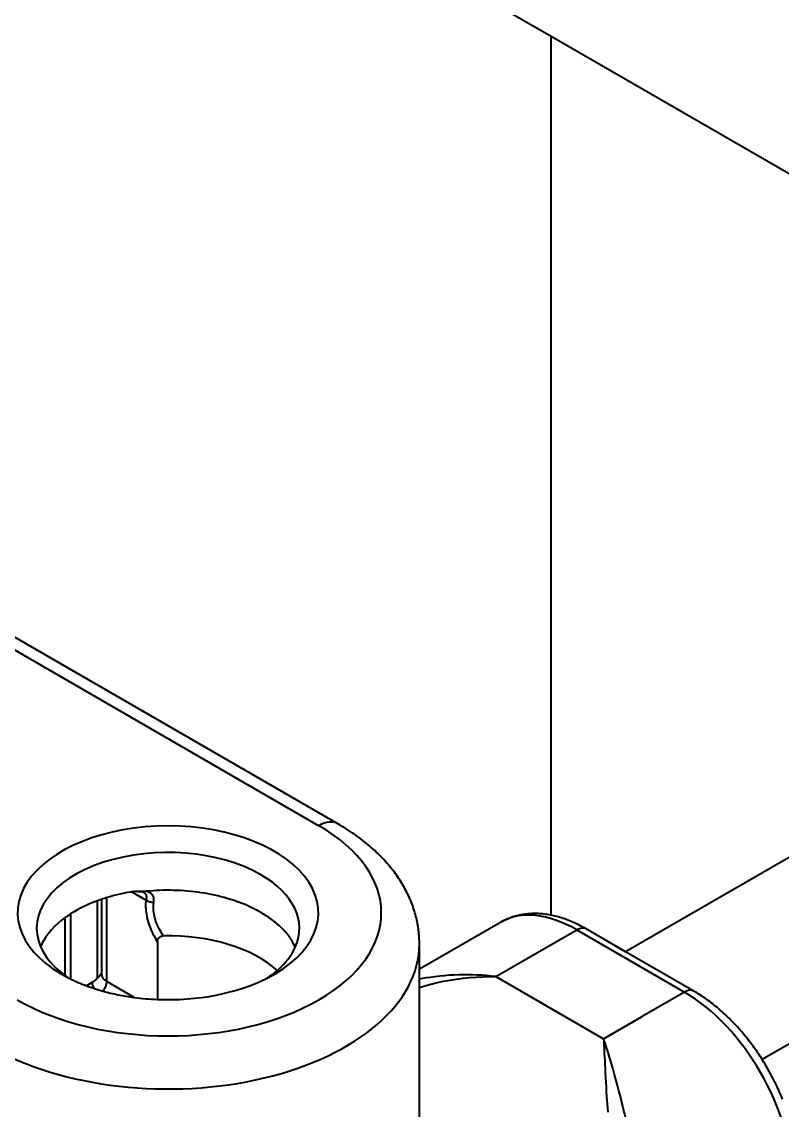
# Model space of a CAD drawing. Header units: millimetres. Extents: x 15 to 415, y 5 to 292.
# Drawn here: x 339.82 to 344.81, y 127.48 to 134.63 of the extents above; entities that cross this region are included whole.
import ezdxf

# ---------------------------------------------------------------- set-up
doc = ezdxf.new("R2010")
doc.units = ezdxf.units.MM
doc.layers.add('Geometries', color=7, linetype='Continuous')

msp = doc.modelspace()

# ---------------------------------------------------------------- linework, layer by layer
at = {"layer": 'Geometries', "linetype": 'Continuous', "lineweight": 40}
for p, q in [((342.9685, 134.7234), (343.2955, 134.5346)), ((343.2955, 128.7639), (343.2955, 134.5346)), ((343.2955, 134.5346), (345.4522, 133.2894)), ((343.2955, 128.7639), (343.2955, 134.5346)), ((341.8964, 129.364), (338.6167, 131.2575)), ((338.4917, 131.2451), (341.7714, 129.3516)), ((349.5844, 130.6477), (344.6813, 127.8169)), ((345.4522, 129.4868), (343.7854, 128.5244)), ((340.5436, 128.9174), (340.5361, 128.9163)), ((340.5436, 128.9174), (340.6368, 128.8636)), ((340.5847, 128.9206), (340.5854, 128.9206)), ((340.5854, 128.9206), (340.5913, 128.9207)), ((340.5854, 128.9206), (340.5908, 128.9206)), ((340.5913, 128.9207), (340.5923, 128.9207)), ((340.5914, 128.9207), (340.5924, 128.9206)), ((340.5925, 128.9207), (340.5923, 128.9207)), ((340.3183, 128.352), (340.3183, 128.8589)), ((340.3436, 128.8679), (340.3436, 128.3808)), ((340.3802, 128.3279), (340.3802, 128.8796)), ((340.1416, 128.7727), (340.1416, 128.3458)), ((340.1056, 128.3686), (340.1056, 128.7482)), ((342.9642, 128.7171), (342.4315, 128.4096)), ((342.9654, 128.7178), (342.9642, 128.7171)), ((341.5493, 128.6568), (341.5488, 128.6573)), ((342.9339, 128.3614), (343.4642, 128.6676)), ((343.4642, 128.6676), (344.1713, 128.2594)), ((343.7854, 128.5244), (343.5267, 128.6738)), ((340.7121, 128.5881), (340.7121, 128.2113)), ((342.4315, 128.5759), (342.4315, 128.5781)), ((342.4315, 128.4096), (342.4315, 128.5759)), ((344.2338, 128.2656), (343.7854, 128.5244)), ((342.4315, 128.3435), (342.4315, 128.4096)), ((340.3436, 128.3808), (340.3436, 128.3789)), ((340.5592, 128.2245), (340.3802, 128.3279)), ((342.4315, 128.2892), (342.4315, 128.3435)), ((342.9339, 128.3614), (343.641, 127.953)), ((340.2814, 128.3219), (340.2455, 128.3012)), ((342.4315, 127.4195), (342.4315, 128.2892)), ((344.1713, 128.2594), (343.8943, 128.0993)), ((343.641, 127.953), (343.8943, 128.0993))]:
    msp.add_line(p, q, dxfattribs=at)
at = {"layer": 'Geometries', "linetype": 'Continuous', "lineweight": 40, "flags": 128}
for points in [[(342.4315, 128.5781), (342.4315, 128.5818), (342.4313, 128.5935), (342.4309, 128.6052), (342.4303, 128.6169), (342.4295, 128.6286), (342.4286, 128.6403), (342.4274, 128.652), (342.4261, 128.6636), (342.4246, 128.6753), (342.4229, 128.6869), (342.4209, 128.6986), (342.4188, 128.7102), (342.4166, 128.7218), (342.4141, 128.7334), (342.4114, 128.7449), (342.4085, 128.7565), (342.4055, 128.768), (342.4022, 128.7795), (342.3988, 128.791), (342.3952, 128.8024), (342.3914, 128.8139), (342.3873, 128.8253), (342.3831, 128.8367), (342.3787, 128.848), (342.3742, 128.8593), (342.3694, 128.8706), (342.3644, 128.8819), (342.3593, 128.8931), (342.3539, 128.9043), (342.3484, 128.9155), (342.3426, 128.9266), (342.3367, 128.9377), (342.3306, 128.9487), (342.3243, 128.9597), (342.3178, 128.9707), (342.3111, 128.9816), (342.3042, 128.9925), (342.2972, 129.0033), (342.2899, 129.014), (342.2825, 129.0248), (342.2748, 129.0354), (342.267, 129.046), (342.259, 129.0566), (342.2508, 129.0671), (342.2424, 129.0775), (342.2339, 129.0879), (342.2251, 129.0982), (342.2162, 129.1085), (342.2071, 129.1186), (342.1978, 129.1288), (342.1883, 129.1388), (342.1787, 129.1488), (342.1689, 129.1587), (342.1589, 129.1685), (342.1487, 129.1782), (342.1384, 129.1879), (342.1279, 129.1975), (342.1172, 129.207), (342.1063, 129.2164), (342.0953, 129.2258), (342.0842, 129.235), (342.0729, 129.2442), (342.0614, 129.2533), (342.0497, 129.2623), (342.0379, 129.2712), (342.026, 129.28), (342.0139, 129.2887), (342.0017, 129.2973), (341.9893, 129.3058), (341.9767, 129.3142), (341.9641, 129.3226), (341.9513, 129.3308), (341.9383, 129.3389), (341.9252, 129.3469), (341.912, 129.3549), (341.8994, 129.3623), (341.8964, 129.364)], [(340.5847, 128.9206), (340.584, 128.9206), (340.5755, 128.9204), (340.567, 128.9199), (340.5584, 128.9192), (340.5473, 128.918), (340.5436, 128.9174)], [(340.5924, 128.9206), (340.5927, 128.9206), (340.595, 128.9205), (340.5968, 128.9204), (340.5982, 128.9204), (340.5994, 128.9203), (340.6005, 128.9202), (340.6018, 128.92), (340.6032, 128.9199), (340.6045, 128.9197), (340.6055, 128.9196), (340.6064, 128.9194), (340.6073, 128.9193), (340.6081, 128.9192), (340.6089, 128.919), (340.6097, 128.9188), (340.6108, 128.9186), (340.6123, 128.9183), (340.6133, 128.918), (340.6142, 128.9178), (340.6151, 128.9175), (340.616, 128.9172), (340.6166, 128.917), (340.6169, 128.9169), (340.6172, 128.9167), (340.6176, 128.9166), (340.6181, 128.9164), (340.6184, 128.9162), (340.6186, 128.9161), (340.6188, 128.9161), (340.6189, 128.916), (340.6191, 128.9159), (340.6194, 128.9157)], [(340.6379, 128.9209), (340.6303, 128.9204), (340.6227, 128.9202), (340.6152, 128.9203), (340.6038, 128.9206), (340.5925, 128.9207)], [(340.6194, 128.9157), (340.6195, 128.9157), (340.6198, 128.9155)], [(340.6198, 128.9157), (340.6237, 128.9131), (340.6275, 128.91), (340.6307, 128.9066), (340.6334, 128.9029), (340.6355, 128.8989), (340.6372, 128.8946), (340.6385, 128.8891), (340.6391, 128.8832), (340.639, 128.8769), (340.6383, 128.8704), (340.6368, 128.8636)], [(341.3914, 128.782), (341.3749, 128.7913), (341.358, 128.8003), (341.3407, 128.809), (341.323, 128.8175), (341.3049, 128.8257), (341.2867, 128.8335), (341.2682, 128.841), (341.2494, 128.8482), (341.2303, 128.8551), (341.2105, 128.8619), (341.1904, 128.8683), (341.17, 128.8745), (341.1493, 128.8803), (341.1284, 128.8858), (341.1076, 128.8909), (341.0865, 128.8957), (341.0653, 128.9001), (341.0439, 128.9042), (341.0219, 128.9081), (340.9997, 128.9116), (340.9774, 128.9148), (340.9549, 128.9177), (340.9323, 128.9202), (340.91, 128.9223), (340.8876, 128.924), (340.8652, 128.9255), (340.8426, 128.9266), (340.8197, 128.9273), (340.7967, 128.9278), (340.7737, 128.9278), (340.7507, 128.9275), (340.7277, 128.9269), (340.7052, 128.9259), (340.6827, 128.9246), (340.6603, 128.9229), (340.638, 128.9209)], [(340.6874, 128.8469), (340.6884, 128.8539), (340.6889, 128.8606), (340.6888, 128.8671), (340.6882, 128.8733), (340.6871, 128.8793), (340.6854, 128.8849), (340.6831, 128.8902), (340.6803, 128.8952), (340.677, 128.8997), (340.673, 128.9039), (340.6685, 128.9077), (340.6635, 128.9112), (340.6579, 128.9142), (340.6517, 128.9168), (340.6451, 128.919), (340.638, 128.9209)], [(340.6368, 128.8636), (340.6354, 128.8529), (340.6345, 128.8419), (340.6341, 128.8306), (340.6341, 128.8189), (340.6347, 128.8071), (340.6357, 128.7949), (340.6372, 128.7826), (340.6394, 128.7689), (340.6421, 128.755), (340.6454, 128.7409), (340.6492, 128.7268), (340.6535, 128.7126), (340.6584, 128.6983), (340.6637, 128.6841), (340.6695, 128.6699), (340.6758, 128.6558), (340.6824, 128.6418), (340.6893, 128.6281), (340.6966, 128.6146), (340.7042, 128.6013), (340.7121, 128.5881)], [(340.6874, 128.8469), (340.6812, 128.8472), (340.675, 128.848), (340.6689, 128.8492), (340.6628, 128.8507), (340.657, 128.8527), (340.6515, 128.8549), (340.6462, 128.8575), (340.6413, 128.8604), (340.6368, 128.8636)], [(340.6849, 128.8153), (340.6851, 128.8262), (340.686, 128.8367), (340.6874, 128.8469)], [(340.7501, 128.6288), (340.7428, 128.6402), (340.7358, 128.6518), (340.7292, 128.6635), (340.7229, 128.6753), (340.7171, 128.6872), (340.7117, 128.6991), (340.7067, 128.7111), (340.7022, 128.723), (340.6982, 128.735), (340.6947, 128.7469), (340.6918, 128.7587), (340.6893, 128.7704), (340.6874, 128.7819), (340.686, 128.7933), (340.6852, 128.8044), (340.6849, 128.8153)], [(341.5488, 128.6573), (341.5484, 128.6577), (341.5373, 128.6698), (341.5256, 128.6817), (341.5133, 128.6934), (341.5005, 128.7049), (341.4871, 128.7162), (341.4726, 128.7278), (341.4574, 128.7392), (341.4417, 128.7503), (341.4255, 128.7611), (341.4087, 128.7717), (341.3914, 128.782)], [(343.2955, 128.7639), (343.2918, 128.7647), (343.2815, 128.7665), (343.2713, 128.7682), (343.2611, 128.7697), (343.251, 128.771), (343.2409, 128.7722), (343.2308, 128.7731), (343.2208, 128.7738), (343.2109, 128.7744), (343.201, 128.7747), (343.1912, 128.7749), (343.1814, 128.7748), (343.1717, 128.7746), (343.162, 128.7742), (343.1524, 128.7737), (343.1429, 128.7729), (343.1335, 128.7719), (343.1241, 128.7708), (343.1148, 128.7695), (343.1056, 128.768), (343.0964, 128.7663), (343.0873, 128.7644), (343.0783, 128.7624), (343.0694, 128.7602), (343.0606, 128.7578), (343.0518, 128.7552), (343.0432, 128.7524), (343.0346, 128.7495), (343.0261, 128.7464), (343.0177, 128.7432), (343.0094, 128.7397), (343.0012, 128.7361), (342.9931, 128.7323), (342.985, 128.7284), (342.9771, 128.7243), (342.9692, 128.72), (342.9654, 128.7178)], [(343.5267, 128.6738), (343.5211, 128.677), (343.5108, 128.6828), (343.5004, 128.6884), (343.4899, 128.6939), (343.4795, 128.6992), (343.4691, 128.7044), (343.4586, 128.7094), (343.4482, 128.7142), (343.4377, 128.7188), (343.4272, 128.7233), (343.4167, 128.7275), (343.4063, 128.7316), (343.3958, 128.7356), (343.3853, 128.7393), (343.3748, 128.7429), (343.3644, 128.7463), (343.354, 128.7494), (343.3435, 128.7525), (343.3331, 128.7553), (343.3228, 128.7579), (343.3124, 128.7604), (343.3021, 128.7626), (343.2955, 128.7639)], [(340.7121, 128.5881), (340.7124, 128.5938), (340.7134, 128.5994), (340.7151, 128.6049), (340.7168, 128.6088), (340.7189, 128.6125), (340.7215, 128.616), (340.7239, 128.6186), (340.7266, 128.621), (340.7296, 128.6231), (340.7329, 128.6249), (340.7364, 128.6264), (340.7401, 128.6275), (340.7451, 128.6284), (340.7501, 128.6288)], [(341.6168, 128.5539), (341.611, 128.5663), (341.6038, 128.58), (341.596, 128.5936), (341.5875, 128.6071), (341.5783, 128.6204), (341.569, 128.633), (341.559, 128.6454), (341.5493, 128.6568)], [(339.9546, 128.5805), (339.9522, 128.5756), (339.9498, 128.5704), (339.9475, 128.565), (339.9453, 128.5595), (339.9446, 128.5577)], [(340.3183, 128.3519), (340.3144, 128.3479), (340.3091, 128.3429), (340.3037, 128.3381), (340.2983, 128.3336), (340.2927, 128.3293), (340.2871, 128.3254), (340.2814, 128.3219)], [(340.3436, 128.3808), (340.3419, 128.3787), (340.3352, 128.3706), (340.3284, 128.3627), (340.3214, 128.3552), (340.3183, 128.3519)], [(342.4314, 128.2893), (342.4664, 128.3), (342.5073, 128.3113), (342.5487, 128.3214), (342.5906, 128.3305), (342.6328, 128.3383), (342.6753, 128.345), (342.7181, 128.3506), (342.7611, 128.3551), (342.8043, 128.3584), (342.8475, 128.3605), (342.8907, 128.3616), (342.9339, 128.3614)], [(342.9339, 128.3614), (342.9034, 128.3647), (342.8728, 128.3675), (342.8423, 128.3697), (342.8117, 128.3714), (342.7812, 128.3725), (342.7507, 128.3731), (342.7203, 128.3731), (342.69, 128.3726), (342.6584, 128.3714), (342.627, 128.3696), (342.5957, 128.3672), (342.5646, 128.3642), (342.5337, 128.3606), (342.5032, 128.3563), (342.4773, 128.3522), (342.4517, 128.3476), (342.4315, 128.3436)], [(344.6813, 127.817), (344.6762, 127.8249), (344.6687, 127.8365), (344.6611, 127.848), (344.6534, 127.8594), (344.6457, 127.8707), (344.6378, 127.882), (344.6298, 127.8932), (344.6218, 127.9043), (344.6137, 127.9153), (344.6055, 127.9262), (344.5972, 127.937), (344.5888, 127.9478), (344.5804, 127.9584), (344.5718, 127.969), (344.5632, 127.9795), (344.5546, 127.9898), (344.5458, 128.0001), (344.537, 128.0103), (344.5281, 128.0203), (344.5191, 128.0303), (344.5101, 128.0401), (344.501, 128.0499), (344.4918, 128.0595), (344.4826, 128.069), (344.4733, 128.0784), (344.464, 128.0877), (344.4546, 128.0968), (344.4451, 128.1059), (344.4356, 128.1148), (344.426, 128.1236), (344.4164, 128.1323), (344.4067, 128.1408), (344.3969, 128.1492), (344.3872, 128.1575), (344.3773, 128.1656), (344.3674, 128.1736), (344.3575, 128.1815), (344.3475, 128.1892), (344.3375, 128.1968), (344.3275, 128.2043), (344.3174, 128.2116), (344.3073, 128.2187), (344.2971, 128.2257), (344.2869, 128.2326), (344.2767, 128.2393), (344.2664, 128.2459), (344.2561, 128.2523), (344.2458, 128.2585), (344.236, 128.2643), (344.2338, 128.2656)], [(343.641, 127.953), (343.642, 127.9312), (343.6431, 127.9086), (343.6442, 127.8851), (343.6453, 127.8607), (343.6464, 127.8355), (343.6477, 127.8094), (343.6489, 127.7826), (343.6503, 127.755), (343.6517, 127.7267), (343.6532, 127.6977), (343.6548, 127.6679), (343.6565, 127.6375), (343.6584, 127.6064), (343.6603, 127.5746), (343.662, 127.5491), (343.6638, 127.5233), (343.6656, 127.497), (343.6676, 127.4703)], [(343.8322, 127.2471), (343.823, 127.2833), (343.8141, 127.319), (343.8053, 127.3544), (343.7967, 127.3893), (343.7882, 127.4236), (343.7798, 127.4574), (343.7699, 127.497), (343.7602, 127.5358), (343.7505, 127.5737), (343.741, 127.6106), (343.7317, 127.6467), (343.7212, 127.686), (343.7109, 127.7241), (343.7007, 127.7611), (343.6905, 127.7968), (343.6803, 127.8312), (343.6705, 127.8637), (343.6606, 127.8949), (343.6508, 127.9246), (343.641, 127.953)], [(344.8155, 127.5566), (344.8103, 127.5692), (344.805, 127.5818), (344.7996, 127.5944), (344.7941, 127.6069), (344.7885, 127.6194), (344.7827, 127.6319), (344.7768, 127.6443), (344.7709, 127.6567), (344.7648, 127.669), (344.7586, 127.6813), (344.7523, 127.6936), (344.7459, 127.7058), (344.7394, 127.718), (344.7328, 127.7301), (344.7261, 127.7422), (344.7192, 127.7542), (344.7123, 127.7661), (344.7053, 127.778), (344.6982, 127.7898), (344.6909, 127.8016), (344.6836, 127.8133), (344.6813, 127.817)]]:
    msp.add_lwpolyline(points, dxfattribs=at)
at = {"layer": 'Geometries', "linetype": 'Continuous', "lineweight": 40}
for centre, major_axis, start_param, end_param in [((340.7815, 128.7801), (-0.9875, 0), 2.290752, 7.134025), ((340.7815, 128.7801), (1.4, 0), 3.926991, 7.068583), ((341.7714, 129.1475), (0.125, 0.2165), 6.283185, 7.068583), ((340.7815, 128.678), (0.8625, 0), 0.785398, 3.385719), ((340.7815, 128.678), (0.8625, 0), 6.0314, 7.068583), ((340.7815, 128.4389), (-0.8625, 0), 5.000852, 5.196313), ((340.7815, 128.4389), (-0.8625, 0), 5.279295, 5.548363), ((340.7815, 128.4389), (-0.8625, 0), 5.244907, 5.279295), ((340.7815, 128.4389), (-0.8625, 0), 5.196313, 5.244907), ((340.7815, 128.4389), (-0.8625, 0), 5.548363, 5.612804), ((343.4642, 127.8511), (-0.5, 0.866), 5.497787, 6.283185), ((340.7815, 128.4389), (-0.8625, 0), 5.612804, 5.994722), ((343.4642, 128.5656), (-0.0625, -0.1083), 3.141593, 3.926991), ((340.7815, 128.1383), (0.85, 0), 0.566105, 1.607672), ((340.7815, 128.5759), (-1.65, 0), 0.785398, 3.141592), ((340.7815, 128.678), (0.8625, 0), 3.385719, 3.811975), ((340.7815, 128.678), (0.8625, 0), 5.694668, 6.0314), ((340.7815, 128.678), (0.8625, 0), 5.567893, 5.694668), ((340.7815, 128.678), (0.8625, 0), 3.811975, 3.856884), ((340.7815, 128.7801), (-0.9875, 0), 0.85084, 0.865799), ((340.7815, 128.7801), (-0.9875, 0), 0.865799, 0.997103), ((340.4686, 128.3789), (0.125, 0), 3.141593, 3.926991), ((340.336, 128.3024), (0.0313, 0.0541), 4.34502, 5.497787), ((340.7815, 128.7801), (-0.9875, 0), 1.500512, 2.290752), ((340.7815, 128.7801), (-0.9875, 0), 0.997103, 1.059237), ((340.4686, 128.3279), (-0.1875, 0), 0.055671, 0.428818), ((340.7815, 128.7801), (-0.9875, 0), 1.059237, 1.123036), ((340.7815, 128.7801), (-0.9875, 0), 1.123036, 1.343803), ((344.1713, 128.1573), (-0.0625, -0.1083), 3.141592, 3.926991), ((344.1713, 127.4429), (-0.5, 0.866), 3.926991, 5.497787), ((340.7815, 128.7801), (-0.9875, 0), 1.343803, 1.500512)]:
    msp.add_ellipse(centre, major_axis=major_axis, ratio=0.57735, start_param=start_param, end_param=end_param, dxfattribs=at)

doc.saveas('drawing.dxf')
